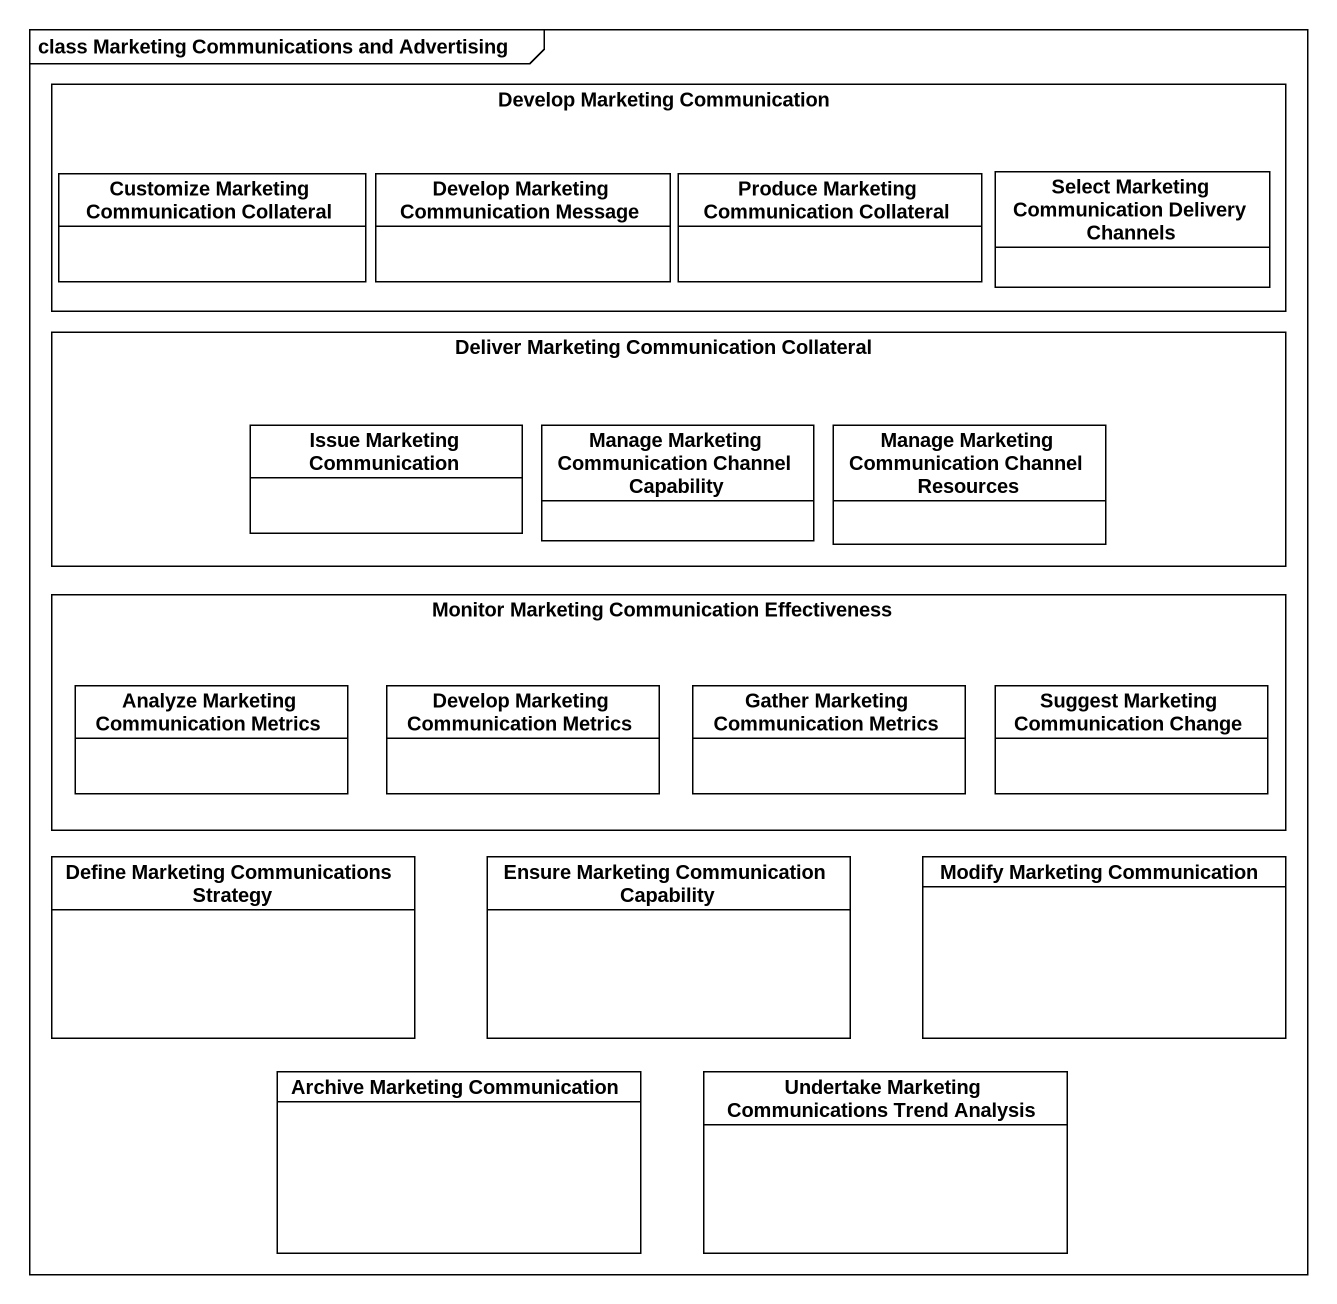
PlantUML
@startuml
mainframe class Marketing Communications and Advertising
hide circle
hide empty members
rectangle "Develop Marketing Communication" as Develop_Marketing {
  class "Customize Marketing Communication Collateral" as Customize_Marketing #FFFFFF
  class "Develop Marketing Communication Message" as Develop_Marketing_2 #FFFFFF
  class "Produce Marketing Communication Collateral" as Produce_Marketing #FFFFFF
  class "Select Marketing Communication Delivery Channels" as Select_Marketing #FFFFFF
}
rectangle "Deliver Marketing Communication Collateral" as Deliver_Marketing {
  class "Issue Marketing Communication" as Issue_Marketing #FFFFFF
  class "Manage Marketing Communication Channel Capability" as Manage_Marketing #FFFFFF
  class "Manage Marketing Communication Channel Resources" as Manage_Marketing_2 #FFFFFF
}
rectangle "Monitor Marketing Communication Effectiveness" as Monitor_Marketing {
  class "Analyze Marketing Communication Metrics" as Analyze_Marketing #FFFFFF
  class "Develop Marketing Communication Metrics" as Develop_Marketing_3 #FFFFFF
  class "Gather Marketing Communication Metrics" as Gather_Marketing #FFFFFF
  class "Suggest Marketing Communication Change" as Suggest_Marketing #FFFFFF
}
class "Define Marketing Communications Strategy" as Define_Marketing
class "Ensure Marketing Communication Capability" as Ensure_Marketing
class "Modify Marketing Communication" as Modify_Marketing
class "Archive Marketing Communication" as Archive_Marketing
class "Undertake Marketing Communications Trend Analysis" as Undertake_Marketing
@enduml
